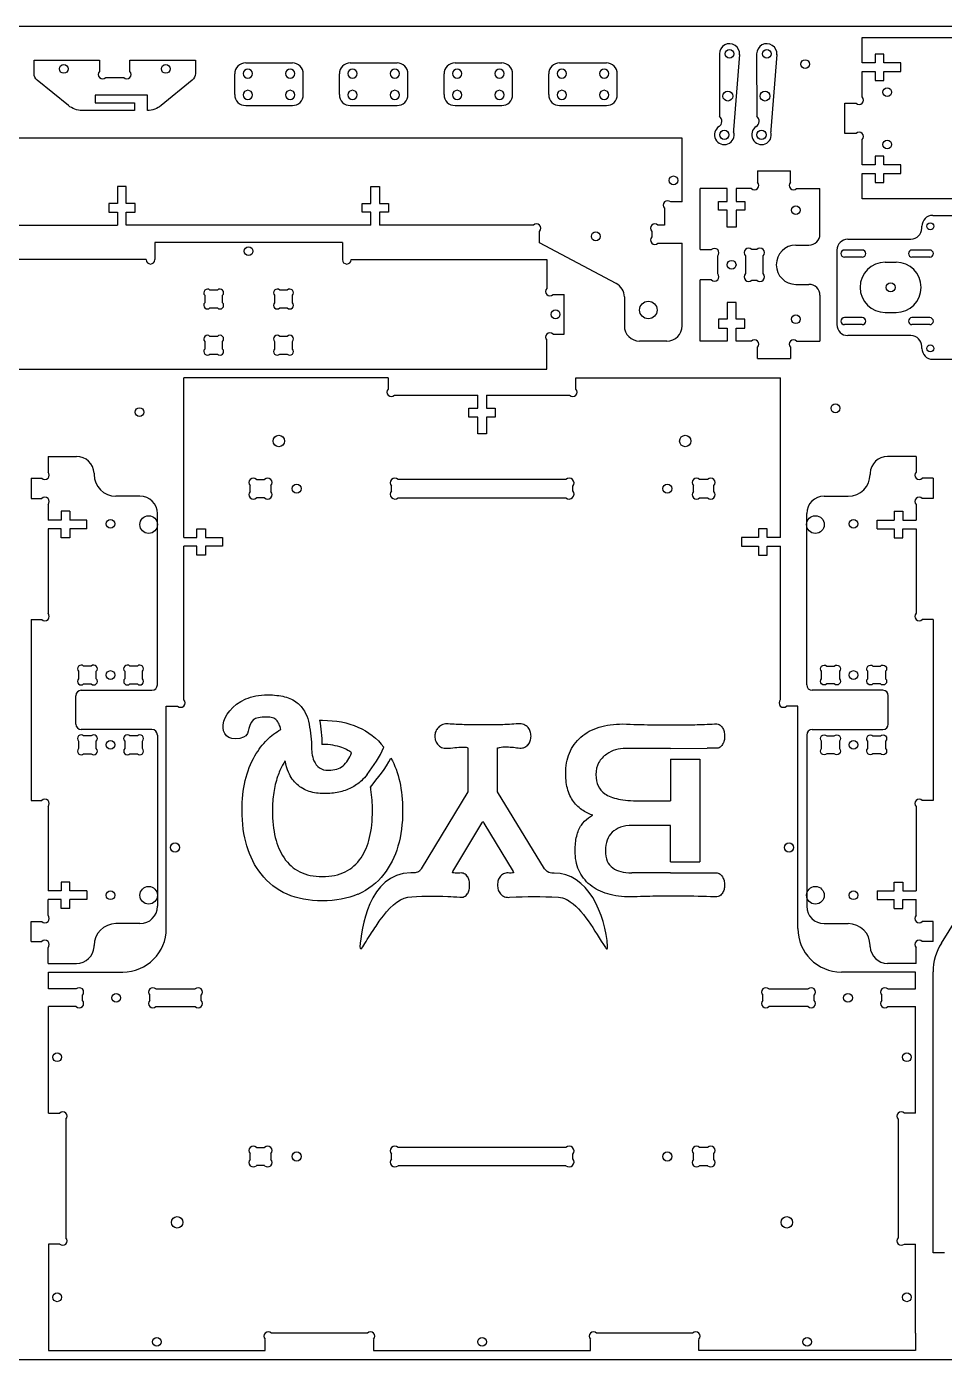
# Model space of a CAD drawing. Header units: millimetres. Extents: x 0 to 1250, y 0 to 611.
# Drawn here: x 404 to 824, y 0 to 611 of the extents above; entities that cross this region are included whole.
import ezdxf

# ---------------------------------------------------------------- set-up
doc = ezdxf.new("R2010")
doc.units = ezdxf.units.MM
for name, color, linetype in [('grawer', 5, 'Continuous'), ('helpline', 6, 'Continuous'), ('montaz', 3, 'Continuous'), ('profil wew', 2, 'Continuous')]:
    doc.layers.add(name, color=color, linetype=linetype)

msp = doc.modelspace()

# ---------------------------------------------------------------- linework, layer by layer
for p, q in [((504.07, 594.34), (525.49, 594.34)), ((552.06, 594.34), (573.48, 594.34)), ((600.06, 594.34), (621.47, 594.34)), ((648.05, 594.34), (669.46, 594.34)), ((721.31, 598.53), (721.33, 569.89)), ((730.58, 598.16), (727.78, 563.68)), ((738.38, 598.53), (738.4, 569.89)), ((747.65, 598.16), (744.85, 563.68)), ((499.07, 579.83), (499.07, 589.34)), ((530.49, 579.83), (530.49, 589.34)), ((547.06, 579.83), (547.06, 589.34)), ((578.48, 579.83), (578.48, 589.34)), ((595.06, 579.83), (595.06, 589.34)), ((626.47, 579.83), (626.47, 589.34)), ((643.05, 579.83), (643.05, 589.34)), ((674.46, 579.83), (674.46, 589.34)), ((504.07, 574.83), (525.49, 574.83)), ((552.06, 574.83), (573.48, 574.83)), ((600.06, 574.83), (621.47, 574.83)), ((648.05, 574.83), (669.46, 574.83)), ((704.23, 559.94), (306.59, 559.94)), ((704.23, 530.63), (704.23, 559.94)), ((738.77, 544.84), (753.89, 544.84)), ((738.77, 544.84), (738.77, 539.66)), ((753.89, 539.66), (753.89, 544.84)), ((449.33, 537.74), (445.33, 537.74)), ((445.33, 537.74), (445.33, 529.98)), ((449.33, 529.98), (449.33, 537.74)), ((561.49, 529.98), (561.49, 537.74)), ((561.49, 537.74), (565.49, 537.74)), ((565.49, 537.74), (565.49, 529.98)), ((724.9, 536.84), (712.51, 536.84)), ((712.51, 508.77), (712.51, 536.84)), ((724.91, 530.84), (724.9, 536.84)), ((728.91, 536.84), (728.91, 530.84)), ((735.94, 536.84), (728.91, 536.84)), ((756.72, 536.84), (767.38, 536.84)), ((767.38, 515.84), (767.38, 536.84)), ((445.33, 529.98), (441.26, 529.98)), ((441.26, 529.98), (441.26, 525.98)), ((441.26, 525.98), (445.33, 525.98)), ((445.33, 525.98), (445.33, 519.98)), ((453.4, 529.98), (449.33, 529.98)), ((449.33, 519.98), (449.33, 525.98)), ((449.33, 525.98), (453.4, 525.98)), ((453.4, 525.98), (453.4, 529.98)), ((557.42, 525.98), (557.42, 529.98)), ((557.42, 529.98), (561.49, 529.98)), ((561.49, 525.98), (557.42, 525.98)), ((561.49, 519.98), (561.49, 525.98)), ((565.49, 529.98), (569.56, 529.98)), ((569.56, 525.98), (565.49, 525.98)), ((565.49, 525.98), (565.49, 519.98)), ((569.56, 529.98), (569.56, 525.98)), ((696.13, 527.8), (696.13, 519.98)), ((704.23, 530.63), (698.96, 530.63)), ((720.83, 526.84), (720.83, 530.84)), ((720.83, 530.84), (724.91, 530.84)), ((724.91, 526.84), (720.83, 526.84)), ((724.91, 519.07), (724.91, 526.84)), ((728.91, 530.84), (732.98, 530.84)), ((732.98, 526.84), (728.91, 526.84)), ((728.91, 526.84), (728.91, 519.07)), ((732.98, 530.84), (732.98, 526.84)), ((374.79, 519.98), (445.33, 519.98)), ((561.49, 519.98), (449.33, 519.98)), ((636.03, 519.98), (565.49, 519.98)), ((696.13, 519.98), (693.14, 519.98)), ((814.13, 518.58), (814.13, 519.48)), ((819.13, 524.48), (1234.41, 524.48)), ((638.86, 511.88), (638.86, 517.15)), ((690.31, 517.15), (690.31, 514.6)), ((728.91, 519.07), (724.91, 519.07)), ((780.2, 513.58), (809.13, 513.58)), ((462.41, 511.98), (462.41, 504.18)), ((548.41, 511.98), (462.41, 511.98)), ((548.41, 511.98), (548.41, 504.18)), ((673.98, 493.29), (638.86, 511.88)), ((693.14, 511.78), (704.23, 511.78)), ((704.23, 473.85), (704.23, 511.78)), ((712.51, 508.77), (717.68, 508.77)), ((756.38, 510.84), (762.38, 510.84)), ((775.2, 508.58), (775.2, 474.38)), ((458.41, 504.18), (368.63, 504.18)), ((552.41, 504.18), (642.19, 504.18)), ((642.19, 504.18), (642.19, 491)), ((720.51, 497.73), (720.51, 505.95)), ((712.51, 466.84), (712.51, 494.9)), ((717.68, 494.9), (712.51, 494.9)), ((756.38, 492.84), (762.38, 492.84)), ((645.02, 488.18), (650.19, 488.18)), ((650.19, 470.02), (650.19, 488.18)), ((677.71, 487.1), (677.71, 473.85)), ((728.91, 484.6), (724.91, 484.6)), ((724.91, 484.6), (724.91, 476.84)), ((728.91, 476.84), (728.91, 484.6)), ((767.38, 487.84), (767.38, 466.84)), ((724.91, 476.84), (720.83, 476.84)), ((720.83, 476.84), (720.83, 472.84)), ((732.98, 476.84), (728.91, 476.84)), ((732.98, 472.84), (732.98, 476.84)), ((720.83, 472.84), (724.91, 472.84)), ((724.91, 472.84), (724.9, 466.84)), ((728.91, 472.84), (732.98, 472.84)), ((728.91, 466.84), (728.91, 472.84)), ((642.19, 454.02), (642.19, 467.2)), ((645.02, 470.02), (650.19, 470.02)), ((697.23, 466.85), (684.71, 466.85)), ((724.9, 466.84), (712.51, 466.84)), ((735.94, 466.84), (728.91, 466.84)), ((756.72, 466.84), (767.38, 466.84)), ((809.13, 469.38), (780.2, 469.38)), ((814.13, 463.48), (814.13, 464.38)), ((738.77, 458.84), (738.77, 464.01)), ((738.77, 458.84), (753.89, 458.84)), ((753.89, 464.01), (753.89, 458.84)), ((819.13, 458.48), (1234.41, 458.48)), ((368.63, 454.02), (642.19, 454.02)), ((569.46, 450.02), (475.68, 450.02)), ((475.68, 376.77), (475.68, 450.02)), ((569.46, 450.02), (569.46, 444.85)), ((655.46, 444.85), (655.46, 450.02)), ((655.46, 450.02), (749.24, 450.02)), ((749.24, 376.77), (749.24, 450.02)), ((572.29, 442.02), (610.46, 442.02)), ((610.46, 436.02), (610.46, 442.02)), ((614.46, 442.02), (614.46, 436.02)), ((614.46, 442.02), (652.63, 442.02)), ((606.39, 436.02), (610.46, 436.02)), ((606.39, 432.02), (606.39, 436.02)), ((614.46, 436.02), (618.53, 436.02)), ((618.53, 436.02), (618.53, 432.02)), ((610.46, 432.02), (606.39, 432.02)), ((610.46, 424.26), (610.46, 432.02)), ((614.46, 432.02), (614.46, 424.26)), ((618.53, 432.02), (614.46, 432.02)), ((614.46, 424.26), (610.46, 424.26)), ((413.44, 413.92), (426.54, 413.92)), ((413.44, 413.92), (413.44, 406.75)), ((811.48, 413.92), (798.38, 413.92)), ((811.48, 413.92), (811.48, 406.75)), ((405.64, 403.92), (410.61, 403.92)), ((405.64, 403.92), (405.64, 394.72)), ((434.53, 406.32), (434.53, 405.72)), ((790.39, 406.32), (790.39, 405.72)), ((819.28, 403.92), (814.3, 403.92)), ((819.28, 403.92), (819.28, 394.72)), ((405.64, 394.72), (410.61, 394.72)), ((413.44, 391.89), (413.44, 384.72)), ((455.59, 395.72), (444.53, 395.72)), ((769.32, 395.72), (780.39, 395.72)), ((811.48, 391.89), (811.48, 384.72)), ((819.28, 394.72), (814.3, 394.72)), ((419.44, 388.79), (419.44, 384.72)), ((423.44, 388.79), (419.44, 388.79)), ((423.44, 388.79), (423.44, 384.72)), ((463.59, 309.24), (463.59, 387.72)), ((761.32, 309.24), (761.32, 387.72)), ((801.48, 388.79), (805.48, 388.79)), ((801.48, 388.79), (801.48, 384.72)), ((805.48, 388.79), (805.48, 384.72)), ((419.44, 384.72), (413.44, 384.72)), ((419.44, 380.72), (413.44, 380.72)), ((413.44, 380.72), (413.44, 342.06)), ((419.44, 376.65), (419.44, 380.72)), ((431.2, 384.72), (423.44, 384.72)), ((431.2, 380.72), (423.44, 380.72)), ((423.44, 380.72), (423.44, 376.65)), ((431.2, 380.72), (431.2, 384.72)), ((481.68, 376.77), (481.68, 380.84)), ((481.68, 380.84), (485.68, 380.84)), ((485.68, 380.84), (485.68, 376.77)), ((739.24, 380.84), (739.24, 376.77)), ((743.24, 380.84), (739.24, 380.84)), ((743.24, 376.77), (743.24, 380.84)), ((793.71, 384.72), (801.48, 384.72)), ((793.71, 380.72), (793.71, 384.72)), ((793.71, 380.72), (801.48, 380.72)), ((801.48, 380.72), (801.48, 376.65)), ((805.48, 384.72), (811.48, 384.72)), ((805.48, 376.65), (805.48, 380.72)), ((805.48, 380.72), (811.48, 380.72)), ((811.48, 380.72), (811.48, 342.06)), ((423.44, 376.65), (419.44, 376.65)), ((475.68, 376.77), (481.68, 376.77)), ((481.68, 372.77), (475.68, 372.77)), ((475.68, 302.34), (475.68, 372.77)), ((481.68, 368.7), (481.68, 372.77)), ((485.68, 376.77), (493.44, 376.77)), ((493.44, 372.77), (485.68, 372.77)), ((485.68, 372.77), (485.68, 368.7)), ((493.44, 376.77), (493.44, 372.77)), ((731.48, 376.77), (731.48, 372.77)), ((739.24, 376.77), (731.48, 376.77)), ((731.48, 372.77), (739.24, 372.77)), ((739.24, 372.77), (739.24, 368.7)), ((749.24, 376.77), (743.24, 376.77)), ((743.24, 368.7), (743.24, 372.77)), ((743.24, 372.77), (749.24, 372.77)), ((749.24, 302.34), (749.24, 372.77)), ((801.48, 376.65), (805.48, 376.65)), ((823.07, 190.87), (936.97, 373.4)), ((485.68, 368.7), (481.68, 368.7)), ((739.24, 368.7), (743.24, 368.7)), ((405.64, 339.23), (410.61, 339.23)), ((405.64, 339.23), (405.64, 256.24)), ((819.28, 339.23), (814.3, 339.23)), ((819.28, 339.23), (819.28, 256.24)), ((428.65, 306.74), (461.09, 306.74)), ((796.26, 306.74), (763.82, 306.74)), ((426.15, 291.24), (426.15, 304.24)), ((467.68, 299.52), (472.85, 299.52)), ((467.68, 197.55), (467.68, 299.52)), ((757.24, 299.52), (752.07, 299.52)), ((757.24, 197.55), (757.24, 299.52)), ((798.76, 291.24), (798.76, 304.24)), ((461.09, 288.74), (428.65, 288.74)), ((763.82, 288.74), (796.26, 288.74)), ((463.59, 286.24), (463.59, 207.75)), ((761.32, 286.24), (761.32, 207.75)), ((405.64, 256.24), (410.61, 256.24)), ((413.44, 253.41), (413.44, 214.75)), ((811.48, 253.41), (811.48, 214.75)), ((819.28, 256.24), (814.3, 256.24)), ((419.44, 214.75), (413.44, 214.75)), ((419.44, 218.82), (419.44, 214.75)), ((423.44, 218.82), (419.44, 218.82)), ((423.44, 214.75), (423.44, 218.82)), ((431.2, 214.75), (423.44, 214.75)), ((431.2, 214.75), (431.2, 210.75)), ((793.71, 214.75), (793.71, 210.75)), ((793.71, 214.75), (801.48, 214.75)), ((801.48, 218.82), (805.48, 218.82)), ((801.48, 214.75), (801.48, 218.82)), ((805.48, 218.82), (805.48, 214.75)), ((805.48, 214.75), (811.48, 214.75)), ((419.44, 210.75), (413.44, 210.75)), ((413.44, 203.58), (413.44, 210.75)), ((419.44, 206.68), (419.44, 210.75)), ((431.2, 210.75), (423.44, 210.75)), ((423.44, 206.68), (423.44, 210.75)), ((793.71, 210.75), (801.48, 210.75)), ((801.48, 206.68), (801.48, 210.75)), ((805.48, 210.75), (811.48, 210.75)), ((805.48, 206.68), (805.48, 210.75)), ((811.48, 203.58), (811.48, 210.75)), ((423.44, 206.68), (419.44, 206.68)), ((801.48, 206.68), (805.48, 206.68)), ((405.64, 200.75), (410.61, 200.75)), ((405.64, 191.55), (405.64, 200.75)), ((455.59, 199.75), (444.53, 199.75)), ((769.32, 199.75), (780.39, 199.75)), ((819.28, 200.75), (814.3, 200.75)), ((819.28, 191.55), (819.28, 200.75)), ((405.64, 191.55), (410.61, 191.55)), ((434.53, 189.15), (434.53, 189.75)), ((790.39, 189.15), (790.39, 189.75)), ((819.28, 191.55), (814.3, 191.55)), ((413.44, 181.55), (413.44, 188.72)), ((811.48, 181.55), (811.48, 188.72)), ((413.44, 181.55), (426.54, 181.55)), ((413.64, 169.81), (413.64, 177.55)), ((413.64, 177.55), (447.69, 177.55)), ((811.28, 177.55), (777.23, 177.55)), ((811.48, 181.55), (798.38, 181.55)), ((811.28, 169.81), (811.28, 177.55)), ((819.28, 48.88), (819.28, 177.64)), ((426.37, 169.81), (413.64, 169.81)), ((429.2, 164.53), (429.2, 166.98)), ((795.72, 164.53), (795.72, 166.98)), ((798.55, 169.81), (811.28, 169.81)), ((426.37, 161.71), (413.64, 161.71)), ((413.64, 112.88), (413.64, 161.71)), ((798.55, 161.71), (811.28, 161.71)), ((811.28, 112.88), (811.28, 161.71)), ((413.64, 112.88), (418.81, 112.88)), ((421.64, 110.05), (421.64, 55.71)), ((803.28, 110.05), (803.28, 55.71)), ((811.28, 112.88), (806.11, 112.88)), ((418.81, 52.88), (413.64, 52.88)), ((413.64, 52.88), (413.64, 4)), ((806.11, 52.88), (811.28, 52.88)), ((811.28, 12), (811.28, 52.88)), ((824.45, 48.88), (819.28, 48.88)), ((513.05, 4), (513.05, 9.17)), ((559.93, 12), (515.88, 12)), ((562.75, 9.17), (562.75, 4)), ((662.16, 4), (662.16, 9.17)), ((709.04, 12), (664.99, 12)), ((711.87, 4), (711.87, 9.17)), ((811.28, 12), (811.28, 4)), ((413.64, 4), (513.05, 4)), ((562.75, 4), (662.16, 4)), ((811.28, 4), (711.87, 4))]:
    msp.add_line(p, q)
msp.add_lwpolyline([(853.79, 531.99), (786.77, 531.99), (786.77, 543.61), (792.77, 543.61), (792.77, 539.54), (796.77, 539.54), (796.77, 543.61), (804.53, 543.61), (804.53, 547.61), (796.77, 547.61), (796.77, 551.68), (792.77, 551.68), (792.77, 547.61), (786.77, 547.61), (786.77, 559.23, 1), (783.94, 562.06), (778.77, 562.06), (778.77, 575.94), (783.94, 575.94, 1), (786.77, 578.76), (786.77, 590.38), (792.77, 590.38), (792.77, 586.31), (796.77, 586.31), (796.77, 590.38), (804.53, 590.38), (804.53, 594.38), (796.77, 594.38), (796.77, 598.46), (792.77, 598.46), (792.77, 594.38), (786.77, 594.38), (786.77, 606), (853.79, 606)], format="xyb")
msp.add_lwpolyline([(459.02, 572.58), (459.02, 579.58), (435.02, 579.58), (435.02, 576.08), (453.02, 576.08), (453.02, 572.58), (429.07, 572.58, -0.172306), (422.76, 574.82), (408.49, 586.42, -0.225792), (407.02, 589.52), (407.02, 595.62), (437.09, 595.62), (437.09, 590.45, 1), (439.91, 587.62), (448.13, 587.62, 1), (450.96, 590.45), (450.96, 595.62), (481.03, 595.62), (481.03, 589.52, -0.225792), (479.55, 586.42), (465.28, 574.82, -0.171062), (459.02, 572.58, -0.171062)], format="xyb", close=True)
for centre, radius, start, end in [((725.95, 598.53), 4.64, 355.36454, 180), ((743.02, 598.53), 4.64, 355.36454, 180), ((504.07, 589.34), 5, 90, 180), ((525.49, 589.34), 5, 0, 90), ((552.06, 589.34), 5, 90, 180), ((573.48, 589.34), 5, 0, 90), ((600.06, 589.34), 5, 90, 180), ((621.47, 589.34), 5, 0, 90), ((648.05, 589.34), 5, 90, 180), ((669.46, 589.34), 5, 0, 90), ((504.07, 579.83), 5, 180, 270), ((525.49, 579.83), 5, 270, 0), ((552.06, 579.83), 5, 180, 270), ((573.48, 579.83), 5, 270, 0), ((600.06, 579.83), 5, 180, 270), ((621.47, 579.83), 5, 270, 0), ((648.05, 579.83), 5, 180, 270), ((669.46, 579.83), 5, 270, 0), ((719.61, 567.62), 2.84, 302.29668, 52.88246), ((736.68, 567.62), 2.84, 302.29668, 52.88246), ((723.53, 561.42), 4.5, 122.29668, 16.9998), ((729.75, 563.32), 2, 169.52595, 196.9998), ((740.6, 561.42), 4.5, 122.29668, 16.9998), ((746.82, 563.32), 2, 169.52595, 196.9998), ((737.36, 538.25), 2, 225, 45), ((755.3, 538.25), 2, 135, 315), ((697.54, 529.21), 2, 45, 225), ((637.44, 518.56), 2, 315, 135), ((691.72, 518.56), 2, 45, 225), ((819.13, 519.48), 5, 90, 180), ((691.72, 513.19), 2, 135, 315), ((762.38, 515.84), 5, 270, 0), ((780.2, 508.58), 5, 90, 180), ((809.13, 518.58), 5, 270, 0), ((719.1, 507.36), 2, 315, 135), ((756.38, 501.84), 9, 90, 270), ((460.41, 504.18), 2, 180, 0), ((550.41, 504.18), 2, 180, 0), ((719.1, 496.31), 2, 225, 45), ((643.6, 489.59), 2, 135, 315), ((670.71, 487.1), 7, 0, 62.17657), ((762.38, 487.84), 5, 0, 90), ((643.6, 468.61), 2, 45, 225), ((684.71, 473.85), 7, 180, 270), ((697.23, 473.85), 7, 270, 360), ((780.2, 474.38), 5, 180, 270), ((737.36, 465.42), 2, 315, 135), ((755.3, 465.42), 2, 45, 225), ((809.13, 464.38), 5, 0, 90), ((819.13, 463.48), 5, 180, 270), ((570.87, 443.44), 2, 135, 315), ((654.04, 443.44), 2, 225, 45), ((426.54, 405.92), 8, 2.8628, 90), ((798.38, 405.92), 8, 90, 177.1372), ((412.03, 405.34), 2, 225, 45), ((444.53, 405.72), 10, 180, 270), ((780.39, 405.72), 10, 270, 0), ((812.89, 405.34), 2, 135, 315), ((412.03, 393.31), 2, 315, 135), ((455.59, 387.72), 8, 0, 90), ((769.32, 387.72), 8, 90, 180), ((812.89, 393.31), 2, 45, 225), ((412.03, 340.64), 2, 225, 45), ((812.89, 340.64), 2, 135, 315), ((428.65, 304.24), 2.5, 90, 180), ((461.09, 309.24), 2.5, 270, 0), ((763.82, 309.24), 2.5, 180, 270), ((796.26, 304.24), 2.5, 0, 90), ((474.26, 300.93), 2, 225, 45), ((750.65, 300.93), 2, 135, 315), ((428.65, 291.24), 2.5, 180, 270), ((461.09, 286.24), 2.5, 0, 90), ((763.82, 286.24), 2.5, 90, 180), ((796.26, 291.24), 2.5, 270, 0), ((412.03, 254.83), 2, 315, 135), ((812.89, 254.83), 2, 45, 225), ((455.59, 207.75), 8, 270, 0), ((769.32, 207.75), 8, 180, 270), ((412.03, 202.16), 2, 225, 45), ((812.89, 202.16), 2, 135, 315), ((444.53, 189.75), 10, 90, 180), ((447.68, 197.55), 20, 270, 360), ((777.24, 197.55), 20, 180, 270), ((780.39, 189.75), 10, 0, 90), ((412.03, 190.13), 2, 315, 135), ((812.89, 190.13), 2, 45, 225), ((844.28, 177.64), 25, 148.03377, 180), ((426.54, 189.55), 8, 270, 357.1372), ((798.38, 189.55), 8, 182.8628, 270), ((427.78, 168.39), 2, 315, 134.99416), ((797.13, 168.39), 2, 45.00584, 225), ((427.78, 163.12), 2, 225, 45), ((797.13, 163.12), 2, 135, 315), ((420.22, 111.46), 2, 315, 135), ((804.69, 111.46), 2, 45, 225), ((420.22, 54.29), 2, 225, 45), ((804.69, 54.29), 2, 135, 315), ((514.46, 10.59), 2, 45, 225), ((561.34, 10.59), 2, 315, 135), ((663.58, 10.59), 2, 45, 225), ((710.45, 10.59), 2, 315, 135)]:
    msp.add_arc(centre, radius, start, end)
at = {"layer": 'grawer'}
for p, q in [((698.83, 280.13), (715.71, 280.17)), ((698.84, 275.13), (712.26, 275.16)), ((698.84, 275.13), (698.84, 256.02)), ((698.83, 244.77), (681.31, 244.77)), ((698.82, 228.08), (698.83, 244.77)), ((672.11, 241.62), (672.11, 241.62)), ((698.82, 228.08), (712.26, 228.11)), ((672.39, 225.28), (672.41, 225.28)), ((681.11, 223.08), (681.09, 223.08)), ((698.83, 223.08), (681.11, 223.08)), ((698.83, 223.08), (719.19, 223.12))]:
    msp.add_line(p, q, dxfattribs=at)
for points in [[(527.61, 301.06), (527.61, 301.06)], [(518.22, 293.01), (518.2, 293.03)], [(596.95, 291.35), (596.95, 291.35)], [(611.88, 290.85), (611.88, 290.85)], [(629.11, 291.37), (629.11, 291.37)], [(633.56, 289.65), (633.56, 289.65)], [(677.05, 291.29), (677.08, 291.29)], [(701.49, 290.88), (701.49, 290.88)], [(544.08, 281.53), (544.1, 281.55), (544.08, 281.57)], [(633.53, 281.66), (633.54, 281.68), (633.58, 281.72)], [(508.32, 276.69), (508.32, 276.69)], [(548.18, 280.49), (548.16, 280.49)], [(605.99, 280.32), (605.99, 260.16), (584.53, 224.85), (584.51, 224.84)], [(596.9, 280.23), (597.83, 280.23), (597.88, 280.23), (597.96, 280.23)], [(604.22, 280.73), (604.22, 280.73)], [(641.15, 224.93), (619.57, 260.22), (619.57, 280.36)], [(622.94, 280.79), (622.94, 280.79)], [(629.02, 280.3), (629.07, 280.3)], [(669.65, 277.51), (669.63, 277.49)], [(698.83, 280.13), (678.39, 280.13)], [(712.26, 275.16), (712.26, 228.11)], [(535.38, 274.47), (535.38, 274.45)], [(548.72, 272.1), (548.72, 272.1)], [(518.7, 267.15), (518.7, 267.15)], [(527.7, 263.53), (527.68, 263.53)], [(552.44, 262), (552.44, 262)], [(561.5, 261.33), (561.5, 261.33)], [(668.79, 259.3), (668.79, 259.3)], [(562.04, 256.43), (562.04, 256.43)], [(654.88, 255.07), (654.88, 255.07)], [(684.52, 256.04), (698.84, 256.02)], [(599.04, 223.72), (612.4, 245.81), (612.4, 245.83)], [(613.25, 245.87), (613.29, 245.8), (626.67, 223.66), (626.67, 223.66)], [(658.03, 244.92), (658.03, 244.92)], [(521.66, 230), (521.66, 229.98)], [(528.93, 223.49), (528.95, 223.49), (528.93, 223.49)], [(605.88, 221.22), (605.84, 221.26)], [(620.93, 221.56), (620.89, 221.52)], [(625.85, 222.95), (625.05, 222.95)], [(626.95, 223.08), (626.91, 223.08)], [(645.49, 222.88), (645.19, 222.86)], [(719.19, 223.12), (719.19, 223.12)], [(722.66, 221.26), (722.66, 221.26)], [(555.55, 213.19), (555.57, 213.23), (555.52, 213.28)], [(605.84, 213.51), (605.88, 213.55)], [(620.89, 213.4), (620.91, 213.38)], [(651.13, 210.84), (651.17, 210.83)], [(680.68, 212.02), (680.64, 212.02)], [(703.09, 212.33), (703.09, 212.33)], [(722.64, 213.64), (722.64, 213.64)], [(561.61, 195.29), (561.65, 195.34)], [(669.02, 188.77), (669.02, 188.77), (669.24, 188.45)], [(670.06, 189.08), (670.08, 189.18), (670.04, 189.18)]]:
    msp.add_lwpolyline(points, dxfattribs=at)
for points in [[(501.41, 284.68), (490.14, 282.7), (491.43, 297.39), (504.13, 302.75)], [(504.13, 302.75), (506.95, 303.92), (510.28, 304.65), (514.17, 304.65)], [(514.17, 304.65), (517.1, 304.65), (519.65, 304.35), (521.89, 303.78)], [(521.89, 303.78), (524.16, 303.18), (526.08, 302.29), (527.61, 301.06)], [(527.61, 301.06), (528.93, 300.05), (530.09, 298.75), (531, 297.18)], [(507.62, 293.31), (504.06, 289.67), (506.95, 285.67), (501.41, 284.68)], [(509.91, 294.16), (508.96, 293.96), (508.19, 293.68), (507.62, 293.31)], [(513.54, 294.48), (512.14, 294.48), (510.91, 294.37), (509.91, 294.16)], [(516.41, 294.09), (515.63, 294.35), (514.68, 294.48), (513.54, 294.48)], [(518.2, 293.03), (517.75, 293.49), (517.16, 293.85), (516.41, 294.09)], [(531, 297.18), (531.8, 295.86), (532.43, 294.31), (532.92, 292.62)], [(513.88, 284.01), (515.78, 285.89), (517.9, 287.49), (520.19, 288.78)], [(519.39, 291.18), (519.04, 291.98), (518.65, 292.6), (518.22, 293.01)], [(520.19, 288.78), (519.97, 289.71), (519.69, 290.49), (519.39, 291.18)], [(532.92, 292.62), (533.59, 288.93), (534.26, 285.24), (534.22, 281.53)], [(537.93, 292.98), (538.32, 292.99), (538.76, 292.99), (539.25, 292.99)], [(537.93, 292.98), (538.57, 289.34), (538.99, 285.63), (539.05, 281.92)], [(539.25, 292.99), (545.4, 292.99), (550.84, 291.96), (555.55, 289.9)], [(555.55, 289.9), (560.29, 287.85), (564.26, 284.73), (567.46, 280.62)], [(591.2, 287.9), (590.92, 287.23), (590.79, 286.49), (590.79, 285.68)], [(592.43, 289.67), (591.89, 289.15), (591.48, 288.57), (591.2, 287.9)], [(594.42, 291.05), (593.65, 290.77), (592.98, 290.31), (592.43, 289.67)], [(596.95, 291.35), (596.02, 291.42), (595.2, 291.33), (594.42, 291.05)], [(604.33, 290.96), (601.89, 291.05), (599.41, 291.16), (596.95, 291.35)], [(611.88, 290.85), (609.27, 290.85), (606.77, 290.88), (604.33, 290.96)], [(620.86, 290.92), (617.99, 290.83), (615.01, 290.81), (611.88, 290.85)], [(629.11, 291.37), (626.46, 291.16), (623.71, 291.01), (620.86, 290.92)], [(631.59, 291.07), (630.84, 291.35), (630.04, 291.46), (629.11, 291.37)], [(633.56, 289.65), (633, 290.31), (632.35, 290.77), (631.59, 291.07)], [(634.59, 287.86), (634.36, 288.54), (634.01, 289.13), (633.56, 289.65)], [(634.92, 285.72), (634.92, 286.49), (634.81, 287.21), (634.59, 287.86)], [(657.8, 285.28), (660.11, 287.29), (662.91, 288.82), (666.15, 289.8)], [(666.15, 289.8), (669.35, 290.79), (672.99, 291.29), (677.05, 291.29)], [(677.08, 291.29), (681.61, 291.13), (685.88, 290.99), (689.88, 290.92)], [(689.88, 290.92), (694.02, 290.85), (697.9, 290.85), (701.49, 290.88)], [(701.49, 290.88), (704.4, 290.88), (707.25, 290.92), (710.08, 290.98)], [(710.08, 290.98), (712.99, 291.03), (715.97, 291.14), (719.08, 291.29)], [(719.08, 291.29), (719.84, 291.39), (720.55, 291.29), (721.17, 290.99)], [(721.17, 290.99), (721.78, 290.7), (722.28, 290.23), (722.66, 289.58)], [(722.66, 289.58), (723.01, 289.06), (723.25, 288.48), (723.44, 287.83)], [(723.44, 287.83), (723.61, 287.19), (723.7, 286.5), (723.7, 285.76)], [(508.32, 276.69), (509.93, 279.5), (511.79, 281.94), (513.88, 284.01)], [(534.22, 281.53), (534.22, 280.21), (534.32, 279), (534.46, 277.9)], [(539.2, 281.92), (539.15, 281.92), (539.1, 281.92), (539.05, 281.92)], [(544.08, 281.57), (542.61, 281.79), (540.97, 281.92), (539.2, 281.92)], [(548.16, 280.49), (546.91, 280.95), (545.55, 281.31), (544.08, 281.53)], [(590.79, 285.68), (590.79, 284.88), (590.92, 284.16), (591.2, 283.45)], [(591.2, 283.45), (591.48, 282.76), (591.89, 282.15), (592.43, 281.6)], [(592.43, 281.6), (593, 281.01), (593.69, 280.6), (594.47, 280.38)], [(631.51, 280.43), (632.28, 280.65), (632.95, 281.06), (633.53, 281.66)], [(633.58, 281.72), (634.03, 282.26), (634.36, 282.87), (634.59, 283.56)], [(634.59, 283.56), (634.81, 284.23), (634.92, 284.96), (634.92, 285.72)], [(652.55, 277.99), (653.7, 280.82), (655.47, 283.24), (657.8, 285.28)], [(722.69, 281.87), (722.3, 281.19), (721.78, 280.73), (721.15, 280.43)], [(723.46, 283.67), (723.29, 283.02), (723.03, 282.41), (722.69, 281.87)], [(723.7, 285.76), (723.7, 285.01), (723.63, 284.32), (723.46, 283.67)], [(503.89, 265.32), (504.88, 269.49), (506.37, 273.3), (508.32, 276.69)], [(534.46, 277.9), (534.65, 276.59), (534.97, 275.46), (535.38, 274.47)], [(550.95, 279.2), (550.1, 279.7), (549.18, 280.11), (548.18, 280.49)], [(552.67, 278.03), (552.14, 278.46), (551.57, 278.85), (550.95, 279.2)], [(550.95, 274.75), (551.55, 275.68), (552.13, 276.76), (552.67, 278.03)], [(559.73, 268.19), (562.69, 272.17), (565.65, 276.15), (567.46, 280.62)], [(561.32, 262.27), (564.61, 266.63), (568.21, 270.88), (570.69, 275.69)], [(570.69, 275.69), (574.26, 269.15), (576.05, 261.13), (576.05, 251.65)], [(594.47, 280.38), (595.2, 280.17), (596, 280.11), (596.9, 280.23)], [(597.96, 280.23), (599.43, 280.39), (600.72, 280.52), (601.74, 280.6)], [(601.74, 280.6), (602.82, 280.69), (603.64, 280.73), (604.22, 280.73)], [(604.22, 280.73), (604.98, 280.69), (605.52, 280.6), (605.86, 280.43)], [(605.86, 280.43), (605.95, 280.39), (605.99, 280.36), (605.99, 280.32)], [(619.57, 280.36), (619.57, 280.41), (619.7, 280.32), (619.94, 280.41)], [(619.94, 280.41), (620.58, 280.62), (621.58, 280.75), (622.94, 280.79)], [(622.94, 280.79), (624.06, 280.79), (625.12, 280.75), (626.15, 280.67)], [(626.15, 280.67), (627.15, 280.6), (628.1, 280.47), (629.02, 280.3)], [(629.07, 280.3), (629.97, 280.17), (630.79, 280.23), (631.51, 280.43)], [(650.82, 268.43), (650.82, 271.99), (651.39, 275.18), (652.55, 277.99)], [(669.63, 277.49), (667.99, 276.41), (666.73, 275.08), (665.92, 273.52)], [(673.71, 279.48), (672.28, 279.05), (670.92, 278.38), (669.65, 277.51)], [(678.39, 280.13), (676.73, 280.13), (675.17, 279.91), (673.71, 279.48)], [(719.12, 280.23), (717.78, 280.28), (716.62, 280.28), (715.71, 280.17)], [(721.15, 280.43), (720.53, 280.17), (719.86, 280.1), (719.12, 280.23)], [(520.99, 272.36), (520.14, 270.84), (519.37, 269.08), (518.7, 267.15)], [(522.24, 274.36), (521.81, 273.74), (521.39, 273.09), (520.99, 272.36)], [(523.73, 269.14), (523.06, 270.69), (522.58, 272.44), (522.24, 274.36)], [(527.68, 263.53), (526.02, 265.02), (524.7, 266.9), (523.73, 269.14)], [(535.38, 274.45), (535.97, 272.98), (536.83, 271.86), (537.93, 271.15)], [(537.93, 271.15), (539.01, 270.43), (540.37, 270.07), (542.03, 270.07)], [(542.03, 270.07), (543.43, 270.07), (544.71, 270.24), (545.83, 270.59)], [(545.83, 270.59), (546.91, 270.93), (547.88, 271.43), (548.72, 272.1)], [(548.72, 272.1), (549.5, 272.77), (550.24, 273.65), (550.95, 274.75)], [(665.92, 273.52), (665.11, 271.97), (664.7, 270.15), (664.7, 268.08)], [(502.42, 251.74), (502.42, 256.64), (502.9, 261.17), (503.89, 265.32)], [(518.7, 267.15), (517.9, 264.82), (517.3, 262.36), (516.91, 259.81)], [(533.22, 260.4), (531.13, 261.09), (529.28, 262.14), (527.7, 263.53)], [(557.14, 265.28), (555.74, 263.98), (554.16, 262.9), (552.44, 262)], [(559.73, 268.19), (558.95, 267.13), (558.09, 266.18), (557.14, 265.28)], [(651.82, 260.96), (651.15, 263.16), (650.82, 265.66), (650.82, 268.43)], [(664.7, 268.08), (664.7, 266.07), (665.03, 264.33), (665.72, 262.88)], [(665.72, 262.88), (666.39, 261.45), (667.42, 260.25), (668.79, 259.3)], [(516.91, 259.81), (516.52, 257.24), (516.32, 254.52), (516.32, 251.65)], [(540.17, 259.38), (537.59, 259.38), (535.28, 259.71), (533.22, 260.4)], [(546.72, 260.03), (544.69, 259.6), (542.49, 259.38), (540.17, 259.38)], [(552.44, 262), (550.69, 261.13), (548.77, 260.46), (546.72, 260.03)], [(561.5, 261.33), (561.44, 261.65), (561.38, 261.96), (561.32, 262.27)], [(562.04, 256.43), (561.93, 258.06), (561.74, 259.71), (561.5, 261.33)], [(654.88, 255.07), (653.54, 256.75), (652.51, 258.73), (651.82, 260.96)], [(668.79, 259.3), (670.34, 258.24), (672.43, 257.42), (675, 256.88)], [(675, 256.88), (677.64, 256.32), (680.81, 256.04), (684.52, 256.04)], [(504.58, 235.4), (503.15, 240.26), (502.42, 245.7), (502.42, 251.74)], [(516.32, 251.65), (516.32, 247.01), (516.76, 242.87), (517.66, 239.24)], [(560.9, 239.22), (561.78, 242.83), (562.22, 246.99), (562.22, 251.63)], [(562.22, 251.63), (562.22, 253.23), (562.17, 254.85), (562.04, 256.43)], [(576.05, 251.65), (576.05, 245.61), (575.34, 240.17), (573.92, 235.31)], [(659.5, 251.14), (657.65, 252.22), (656.09, 253.53), (654.88, 255.07)], [(663.19, 249.45), (661.84, 249.93), (660.6, 250.49), (659.5, 251.14)], [(612.4, 245.83), (612.57, 246.13), (612.73, 246.37), (612.88, 246.54)], [(612.88, 246.54), (612.99, 246.37), (613.12, 246.15), (613.25, 245.87)], [(655.85, 239.82), (656.33, 241.81), (657.06, 243.52), (658.03, 244.92)], [(658.03, 244.92), (658.86, 246.17), (659.94, 247.27), (661.27, 248.24)], [(661.27, 248.24), (661.86, 248.68), (662.5, 249.07), (663.19, 249.45)], [(681.31, 244.77), (679.3, 244.77), (677.51, 244.51), (675.99, 243.97)], [(517.66, 239.24), (518.55, 235.64), (519.88, 232.59), (521.66, 230)], [(556.99, 229.98), (558.72, 232.57), (560.03, 235.64), (560.9, 239.22)], [(655.14, 233.11), (655.14, 235.62), (655.38, 237.86), (655.85, 239.82)], [(672.11, 241.62), (671.09, 240.62), (670.3, 239.42), (669.8, 238.05)], [(675.99, 243.97), (674.48, 243.45), (673.19, 242.67), (672.11, 241.62)], [(511.12, 222.56), (508.21, 226.23), (506.03, 230.52), (504.58, 235.4)], [(573.92, 235.31), (572.49, 230.43), (570.33, 226.16), (567.48, 222.47)], [(656.85, 224.26), (655.72, 226.87), (655.14, 229.81), (655.14, 233.11)], [(669.8, 238.05), (669.28, 236.65), (669.02, 235.05), (669.02, 233.24)], [(669.02, 233.24), (669.02, 231.36), (669.3, 229.74), (669.87, 228.41)], [(521.66, 229.98), (523.6, 227.09), (526.02, 224.93), (528.93, 223.49)], [(549.69, 223.49), (552.63, 224.93), (555.07, 227.11), (556.99, 229.98)], [(669.87, 228.41), (670.43, 227.13), (671.27, 226.1), (672.39, 225.28)], [(523.06, 213.28), (518.35, 215.33), (514.36, 218.45), (511.12, 222.56)], [(528.93, 223.49), (531.86, 222.06), (535.28, 221.33), (539.21, 221.33)], [(539.21, 221.33), (543.24, 221.33), (546.74, 222.06), (549.69, 223.49)], [(567.48, 222.47), (564.26, 218.35), (560.29, 215.26), (555.55, 213.19)], [(579.79, 223.05), (560.49, 222.88), (556.95, 196.8), (556.47, 189.12)], [(581.79, 223.05), (581.25, 222.99), (580.58, 222.99), (579.79, 223.05)], [(583.78, 223.87), (583.26, 223.36), (582.49, 223.12), (581.79, 223.05)], [(584.51, 224.84), (584.28, 224.44), (584.04, 224.13), (583.78, 223.87)], [(598.91, 223.2), (598.89, 223.29), (598.93, 223.46), (599.04, 223.72)], [(599.08, 223.12), (598.96, 223.16), (598.91, 223.2), (598.91, 223.2)], [(600.19, 222.97), (599.69, 223.01), (599.32, 223.05), (599.08, 223.12)], [(602.32, 222.97), (601.48, 222.94), (600.77, 222.94), (600.19, 222.97)], [(604.29, 222.66), (603.7, 222.95), (603.05, 223.05), (602.32, 222.97)], [(605.84, 221.26), (605.41, 221.89), (604.89, 222.38), (604.29, 222.66)], [(606.55, 219.47), (606.4, 220.12), (606.18, 220.72), (605.88, 221.22)], [(620.89, 221.52), (620.45, 220.98), (620.11, 220.36), (619.89, 219.68)], [(622.83, 222.81), (622.1, 222.56), (621.45, 222.15), (620.93, 221.56)], [(625.05, 222.95), (624.25, 223.07), (623.5, 223.01), (622.83, 222.81)], [(626.91, 223.08), (626.65, 223.03), (626.3, 222.99), (625.85, 222.95)], [(626.67, 223.66), (626.8, 223.44), (626.89, 223.25), (626.95, 223.08)], [(642.38, 223.66), (641.93, 223.98), (641.52, 224.41), (641.15, 224.93)], [(645.19, 222.86), (644.09, 222.84), (643.31, 222.99), (642.38, 223.66)], [(670.04, 189.18), (669.11, 203.78), (660.88, 223.35), (645.49, 222.88)], [(662.03, 217.5), (659.74, 219.4), (657.99, 221.65), (656.85, 224.26)], [(672.41, 225.28), (673.4, 224.56), (674.61, 224.02), (676.04, 223.64)], [(676.04, 223.64), (677.49, 223.27), (679.21, 223.08), (681.09, 223.08)], [(719.19, 223.12), (719.94, 223.16), (720.59, 223.03), (721.18, 222.71)], [(721.18, 222.71), (721.78, 222.4), (722.27, 221.91), (722.66, 221.26)], [(722.66, 221.26), (722.99, 220.72), (723.25, 220.12), (723.42, 219.49)], [(605.88, 213.55), (606.19, 214.07), (606.42, 214.66), (606.55, 215.33)], [(606.75, 217.44), (606.75, 218.17), (606.68, 218.84), (606.55, 219.47)], [(606.55, 215.33), (606.68, 215.97), (606.75, 216.68), (606.75, 217.44)], [(619.89, 219.68), (619.66, 219), (619.55, 218.28), (619.55, 217.51)], [(619.55, 217.51), (619.55, 216.71), (619.66, 215.97), (619.89, 215.28)], [(619.89, 215.28), (620.11, 214.57), (620.45, 213.94), (620.89, 213.4)], [(670.1, 213.36), (666.97, 214.27), (664.29, 215.65), (662.03, 217.5)], [(723.42, 215.39), (723.25, 214.74), (722.99, 214.16), (722.64, 213.64)], [(723.42, 219.49), (723.59, 218.86), (723.68, 218.18), (723.68, 217.46)], [(723.68, 217.46), (723.68, 216.71), (723.59, 216.02), (723.42, 215.39)], [(539.21, 210.19), (533.14, 210.19), (527.76, 211.22), (523.06, 213.28)], [(555.52, 213.28), (550.8, 211.24), (545.38, 210.19), (539.21, 210.19)], [(565.78, 201.49), (569.55, 206.65), (573.89, 211.24), (578.36, 211.85)], [(578.36, 211.85), (583.15, 212.5), (591.1, 212.52), (596.77, 212.24)], [(596.77, 212.24), (598.48, 212.17), (600.34, 212.05), (602.28, 211.91)], [(602.28, 211.91), (602.99, 211.78), (603.64, 211.85), (604.26, 212.13)], [(604.26, 212.13), (604.87, 212.41), (605.39, 212.87), (605.84, 213.51)], [(620.91, 213.38), (621.43, 212.74), (622.09, 212.32), (622.81, 212.05)], [(622.81, 212.05), (623.5, 211.81), (624.27, 211.76), (625.1, 211.87)], [(625.1, 211.87), (633.28, 212.3), (639.34, 212.24), (647.46, 211.87)], [(647.46, 211.87), (648.75, 211.81), (650, 211.42), (651.13, 210.84)], [(651.17, 210.83), (651.3, 210.75), (651.45, 210.68), (651.58, 210.6)], [(651.58, 210.6), (658.77, 206.6), (664.01, 196.27), (669.02, 188.77)], [(680.64, 212.02), (676.69, 212.02), (673.17, 212.46), (670.1, 213.36)], [(692.16, 212.32), (688.43, 212.26), (684.59, 212.17), (680.68, 212.02)], [(703.09, 212.33), (699.54, 212.37), (695.9, 212.35), (692.16, 212.32)], [(719.1, 212.02), (714.33, 212.22), (709.02, 212.33), (703.09, 212.33)], [(721.13, 212.3), (720.53, 212.04), (719.86, 211.94), (719.1, 212.02)], [(722.64, 213.64), (722.25, 213.02), (721.74, 212.58), (721.13, 212.3)], [(561.65, 195.34), (563.29, 197.73), (564.61, 199.76), (565.78, 201.49)], [(557.29, 188.49), (558.48, 190.24), (559.97, 192.68), (561.61, 195.29)], [(556.47, 189.12), (556.45, 188.21), (556.99, 188.04), (557.29, 188.49)], [(669.24, 188.45), (669.56, 188), (670.1, 188.19), (670.06, 189.08)]]:
    msp.add_open_spline(points, degree=3, dxfattribs=at)
at = {"layer": 'helpline'}
for p, q in [((1250, 611), (0, 611)), ((0, 0), (1250, 0))]:
    msp.add_line(p, q, dxfattribs=at)
at = {"layer": 'montaz'}
for centre, radius in [((725.95, 598.53), 2), ((743.02, 598.53), 2), ((420.64, 591.62), 2), ((467.41, 591.62), 2), ((760.59, 593.84), 2), ((798.27, 581), 2), ((723.53, 561.42), 2.1), ((740.6, 561.42), 2.1), ((756.38, 526.84), 2), ((664.58, 514.86), 2), ((799.8, 491.48), 2.1), ((646.19, 479.1), 2), ((756.38, 476.84), 2), ((455.42, 434.31), 2), ((774.48, 436.02), 2), ((697.44, 399.22), 2.1), ((442.09, 383.04), 2), ((782.82, 383.04), 2), ((442.09, 212.75), 2), ((782.82, 212.75), 2), ((444.66, 165.76), 2), ((780.26, 165.76), 2), ((527.47, 93), 2.1)]:
    msp.add_circle(centre, radius, dxfattribs=at)
for centre, start, end in [((505.07, 589.46), 0, 180), ((505.07, 589.46), 180, 0), ((553.06, 589.46), 0, 180), ((553.06, 589.46), 180, 0), ((601.06, 589.46), 0, 180), ((601.06, 589.46), 180, 0), ((649.05, 589.46), 0, 180), ((649.05, 589.46), 180, 0), ((524.49, 579.71), 360, 180), ((572.48, 579.71), 360, 180), ((620.47, 579.71), 360, 180), ((668.46, 579.71), 360, 180), ((524.49, 579.71), 180, 360), ((572.48, 579.71), 180, 360), ((620.47, 579.71), 180, 360), ((668.46, 579.71), 180, 360)]:
    msp.add_arc(centre, 2.1, start, end, dxfattribs=at)
at = {"layer": 'profil wew'}
for p, q in [((738.43, 508.87), (736.17, 508.87)), ((786.8, 508.58), (778.6, 508.58)), ((817.8, 508.58), (809.6, 508.58)), ((733.2, 505.91), (733.2, 497.77)), ((741.4, 497.77), (741.4, 505.91)), ((786.8, 505.38), (778.6, 505.38)), ((797.3, 502.98), (802.3, 502.98)), ((817.8, 505.38), (809.6, 505.38)), ((736.17, 494.8), (738.43, 494.8)), ((786.8, 477.58), (778.6, 477.58)), ((797.3, 479.98), (802.3, 479.98)), ((817.8, 477.58), (809.6, 477.58)), ((786.8, 474.38), (778.6, 474.38)), ((817.8, 474.38), (809.6, 474.38)), ((509, 403.42), (512.74, 403.42)), ((650.94, 403.42), (573.97, 403.42)), ((715.92, 403.42), (712.17, 403.42)), ((506.17, 397.85), (506.17, 400.6)), ((515.57, 400.6), (515.57, 397.85)), ((570.86, 400.31), (570.86, 398.13)), ((654.05, 398.13), (654.05, 400.31)), ((709.34, 400.6), (709.34, 397.85)), ((718.75, 397.85), (718.75, 400.6)), ((512.74, 395.02), (509, 395.02)), ((573.97, 395.02), (650.94, 395.02)), ((712.17, 395.02), (715.92, 395.02)), ((460.12, 164.53), (460.12, 166.98)), ((462.95, 169.81), (480.9, 169.81)), ((483.73, 164.53), (483.73, 166.98)), ((741.19, 164.53), (741.19, 166.98)), ((744.02, 169.81), (761.97, 169.81)), ((764.8, 164.53), (764.8, 166.98)), ((462.95, 161.71), (480.9, 161.71)), ((761.97, 161.71), (744.02, 161.71)), ((506.17, 91.62), (506.17, 94.37)), ((509, 97.2), (512.74, 97.2)), ((515.57, 94.37), (515.57, 91.62)), ((570.86, 94.09), (570.86, 91.9)), ((650.94, 97.2), (573.97, 97.2)), ((654.05, 91.9), (654.05, 94.09)), ((709.34, 94.37), (709.34, 91.62)), ((715.92, 97.2), (712.17, 97.2)), ((718.75, 91.62), (718.75, 94.37)), ((512.74, 88.8), (509, 88.8)), ((573.97, 88.8), (650.94, 88.8)), ((712.17, 88.8), (715.92, 88.8))]:
    msp.add_line(p, q, dxfattribs=at)
for points in [[(487.69, 482.02), (491.12, 482.02, 0.975446), (493.51, 484.41), (493.51, 487.84, 0.975446), (491.12, 490.22), (487.69, 490.22, 0.975446), (485.31, 487.84), (485.31, 484.41, 0.975446)], [(519.69, 482.02), (523.12, 482.02, 0.975446), (525.51, 484.41), (525.51, 487.84, 0.975446), (523.12, 490.22), (519.69, 490.22, 0.975446), (517.31, 487.84), (517.31, 484.41, 0.975446)], [(487.69, 460.82), (491.12, 460.82, 0.975446), (493.51, 463.21), (493.51, 466.64, 0.975446), (491.12, 469.02), (487.69, 469.02, 0.975446), (485.31, 466.64), (485.31, 463.21, 0.975446)], [(519.69, 460.82), (523.12, 460.82, 0.975446), (525.51, 463.21), (525.51, 466.64, 0.975446), (523.12, 469.02), (519.69, 469.02, 0.975446), (517.31, 466.64), (517.31, 463.21, 0.975446)], [(435.59, 312.02), (435.59, 315.45, 0.975446), (433.21, 317.84), (429.78, 317.84, 0.975446), (427.39, 315.45), (427.39, 312.02, 0.975446), (429.78, 309.64), (433.21, 309.64, 0.975446)], [(456.79, 312.02), (456.79, 315.45, 0.975446), (454.41, 317.84), (450.98, 317.84, 0.975446), (448.59, 315.45), (448.59, 312.02, 0.975446), (450.98, 309.64), (454.41, 309.64, 0.975446)], [(768.12, 312.02), (768.12, 315.45, -0.975446), (770.51, 317.84), (773.94, 317.84, -0.975446), (776.32, 315.45), (776.32, 312.02, -0.975446), (773.94, 309.64), (770.51, 309.64, -0.975446)], [(789.32, 312.02), (789.32, 315.45, -0.975446), (791.71, 317.84), (795.14, 317.84, -0.975446), (797.52, 315.45), (797.52, 312.02, -0.975446), (795.14, 309.64), (791.71, 309.64, -0.975446)], [(435.59, 280.02), (435.59, 283.45, 0.975446), (433.21, 285.84), (429.78, 285.84, 0.975446), (427.39, 283.45), (427.39, 280.02, 0.975446), (429.78, 277.64), (433.21, 277.64, 0.975446)], [(456.79, 280.02), (456.79, 283.45, 0.975446), (454.41, 285.84), (450.98, 285.84, 0.975446), (448.59, 283.45), (448.59, 280.02, 0.975446), (450.98, 277.64), (454.41, 277.64, 0.975446)], [(768.12, 280.02), (768.12, 283.45, -0.975446), (770.51, 285.84), (773.94, 285.84, -0.975446), (776.32, 283.45), (776.32, 280.02, -0.975446), (773.94, 277.64), (770.51, 277.64, -0.975446)], [(789.32, 280.02), (789.32, 283.45, -0.975446), (791.71, 285.84), (795.14, 285.84, -0.975446), (797.52, 283.45), (797.52, 280.02, -0.975446), (795.14, 277.64), (791.71, 277.64, -0.975446)]]:
    msp.add_lwpolyline(points, format="xyb", close=True, dxfattribs=at)
for centre, radius in [((725.17, 579.16), 2.25), ((742.24, 579.16), 2.25), ((798.27, 557), 2), ((700.23, 540.53), 2), ((818.03, 519.48), 1.6), ((505.41, 508.08), 2), ((726.91, 501.84), 2), ((688.71, 481.08), 4), ((818.03, 463.48), 1.6), ((519.27, 421.02), 2.62), ((705.65, 421.02), 2.62), ((527.47, 399.22), 2.1), ((459.59, 382.72), 4.05), ((765.32, 382.72), 4.05), ((442.09, 313.74), 2), ((782.82, 313.74), 2), ((442.09, 281.74), 2), ((782.82, 281.74), 2), ((471.68, 234.66), 2.1), ((753.24, 234.66), 2.1), ((459.59, 212.75), 4.05), ((765.32, 212.75), 4.05), ((417.64, 138.48), 2), ((807.28, 138.48), 2), ((697.44, 93), 2.1), ((472.68, 62.81), 2.62), ((752.23, 62.81), 2.62), ((417.64, 28.44), 2), ((807.28, 28.44), 2), ((463.34, 8), 2), ((612.46, 8), 2), ((761.57, 8), 2)]:
    msp.add_circle(centre, radius, dxfattribs=at)
for centre, radius, start, end in [((524.49, 589.46), 2.1, 360, 180), ((524.49, 589.46), 2.1, 180, 360), ((572.48, 589.46), 2.1, 360, 180), ((572.48, 589.46), 2.1, 180, 360), ((620.47, 589.46), 2.1, 360, 180), ((620.47, 589.46), 2.1, 180, 360), ((668.46, 589.46), 2.1, 360, 180), ((668.46, 589.46), 2.1, 180, 360), ((505.07, 579.71), 2.1, 0, 180), ((553.06, 579.71), 2.1, 0, 180), ((601.06, 579.71), 2.1, 0, 180), ((649.05, 579.71), 2.1, 0, 180), ((505.07, 579.71), 2.1, 180, 0), ((553.06, 579.71), 2.1, 180, 0), ((601.06, 579.71), 2.1, 180, 0), ((649.05, 579.71), 2.1, 180, 0), ((734.71, 507.36), 2.1, 46.14158, 223.85842), ((739.89, 507.36), 2.1, 316.14158, 133.85842), ((778.6, 506.98), 1.6, 90, 270), ((786.8, 506.98), 1.6, 270, 90), ((809.6, 506.98), 1.6, 90, 270), ((817.8, 506.98), 1.6, 270, 90), ((797.3, 491.48), 11.5, 90, 270), ((802.3, 491.48), 11.5, 270, 90), ((734.71, 496.31), 2.1, 136.14158, 313.85842), ((739.89, 496.31), 2.1, 226.14158, 43.85842), ((778.6, 475.98), 1.6, 90, 270), ((786.8, 475.98), 1.6, 270, 90), ((809.6, 475.98), 1.6, 90, 270), ((817.8, 475.98), 1.6, 270, 90), ((507.58, 402.01), 2, 45, 225), ((514.16, 402.01), 2, 315, 135), ((572.48, 401.81), 2.2, 47.2003, 222.7997), ((652.44, 401.81), 2.2, 317.2003, 132.7997), ((710.76, 402.01), 2, 45, 225), ((717.33, 402.01), 2, 315, 135), ((507.58, 396.44), 2, 135, 315), ((514.16, 396.44), 2, 225, 45), ((572.48, 396.64), 2.2, 137.2003, 312.7997), ((652.44, 396.64), 2.2, 227.2003, 42.7997), ((710.76, 396.44), 2, 135, 315), ((717.33, 396.44), 2, 225, 45), ((461.53, 168.39), 2, 45.00584, 225), ((482.31, 168.39), 2, 315, 134.99416), ((742.6, 168.39), 2, 45.00584, 225), ((763.38, 168.39), 2, 315, 134.99416), ((461.53, 163.12), 2, 135, 315), ((482.31, 163.12), 2, 225, 45), ((742.6, 163.12), 2, 135, 315), ((763.38, 163.12), 2, 225, 45), ((507.58, 95.78), 2, 45, 225), ((514.16, 95.78), 2, 315, 135), ((572.48, 95.58), 2.2, 47.2003, 222.7997), ((652.44, 95.58), 2.2, 317.2003, 132.7997), ((710.76, 95.78), 2, 45, 225), ((717.33, 95.78), 2, 315, 135), ((572.48, 90.41), 2.2, 137.2003, 312.7997), ((652.44, 90.41), 2.2, 227.2003, 42.7997), ((507.58, 90.21), 2, 135, 315), ((514.16, 90.21), 2, 225, 45), ((710.76, 90.21), 2, 135, 315), ((717.33, 90.21), 2, 225, 45)]:
    msp.add_arc(centre, radius, start, end, dxfattribs=at)

doc.saveas('drawing.dxf')
